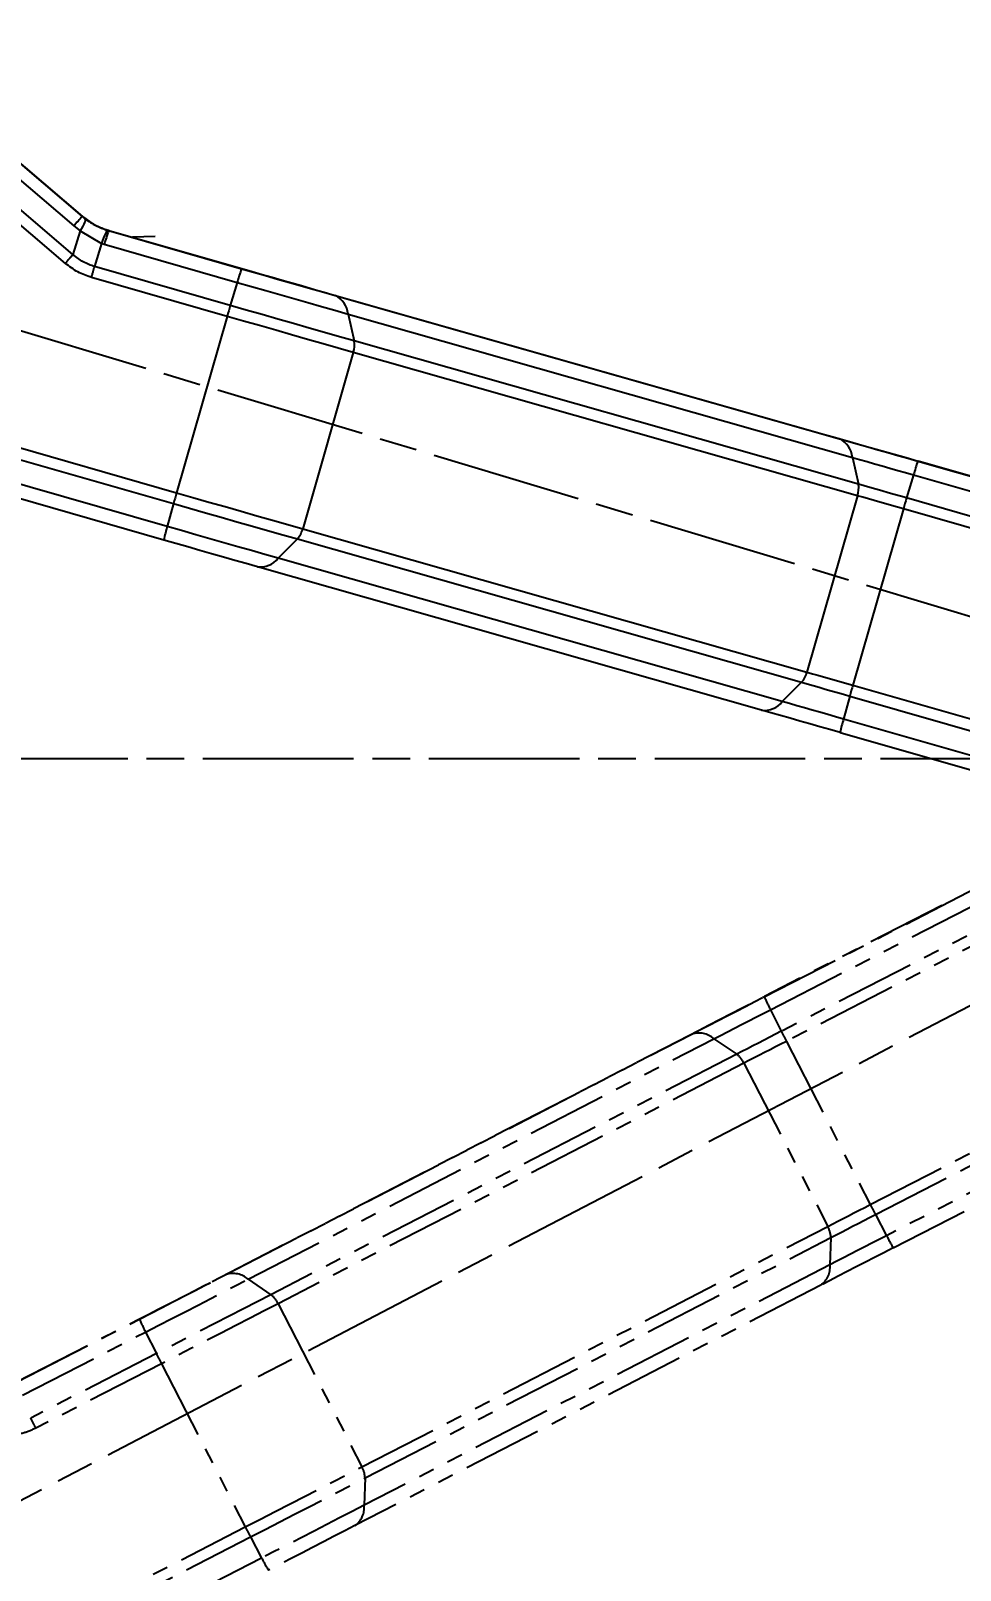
# Model space of a CAD drawing. Header units: millimetres. Extents: x 1890 to 4327, y 775 to 2498.
# Drawn here: x 3947.4 to 4021.4, y 1271.5 to 1394.3 of the extents above; entities that cross this region are included whole.
import ezdxf

# ---------------------------------------------------------------- set-up
doc = ezdxf.new("R2010")
doc.units = ezdxf.units.MM
doc.linetypes.add('AM_ISO08W050', pattern=[18, 12, -1.5, 3, -1.5])
doc.linetypes.add('PHANTOM', pattern=[12.7, 6.35, -1.27, 1.27, -1.27, 1.27, -1.27])
for name, color, linetype, lineweight in [('AM_5', 3, 'Continuous', 25), ('AM_7', 4, 'AM_ISO08W050', 25), ('标注', 3, 'Continuous', 13)]:
    doc.layers.add(name, color=color, linetype=linetype, lineweight=lineweight)
doc.styles.add('SLDTEXTSTYLE1', font='txt.shx', dxfattribs={"width": 0.7, "bigfont": 'gbcbig.shx'})
doc.dimstyles.new('SLDDIMSTYLE12$0', dxfattribs={"dimtxt": 12, "dimasz": 10, "dimexe": 0, "dimexo": 0.0625, "dimgap": 0.875, "dimtad": 1, "dimdec": 1, "dimlfac": 1.8, "dimrnd": 1e-09, "dimzin": 12, "dimdsep": 46, "dimtxsty": 'SLDTEXTSTYLE1', "dimcen": 0.09, "dimdle": 8.16, "dimclrd": 3, "dimclre": 3, "dimadec": 0, "dimazin": 3, "dimtfac": 1, "dimtdec": 1, "dimtofl": 0, "dimtmove": 0, "dimatfit": 3, "dimfxl": 0, "dimfrac": 2, "dimtolj": 1, "dimlwd": 5, "dimlwe": 5, "dimarcsym": 0})
doc.dimstyles.new('SLDDIMSTYLE12$2', dxfattribs={"dimtxt": 12, "dimasz": 10, "dimexe": 0, "dimexo": 0.0625, "dimgap": 0.875, "dimtad": 1, "dimdec": 1, "dimlfac": 1.8, "dimrnd": 1e-09, "dimzin": 12, "dimdsep": 46, "dimtxsty": 'SLDTEXTSTYLE1', "dimcen": 0.09, "dimdle": 8.16, "dimclrd": 3, "dimclre": 3, "dimadec": 0, "dimazin": 3, "dimtfac": 1, "dimtdec": 1, "dimtofl": 0, "dimtmove": 0, "dimatfit": 3, "dimfxl": 0, "dimfrac": 2, "dimtolj": 1, "dimlwd": 5, "dimlwe": 5, "dimarcsym": 0})

# ---------------------------------------------------------------- blocks, each defined once
blk = doc.blocks.new('*D70')
at = {"layer": 'Defpoints', "color": 0, "transparency": 16777216}
for p in [(3755.68, 1427.83), (3777.89, 1346.03), (4059.95, 1336.19), (4059.95, 1336.19), (3778.34, 1189.41)]:
    blk.add_point(p, dxfattribs=at)
at = {"layer": '标注', "color": 3, "linetype": 'Continuous', "lineweight": 5, "transparency": 16777216}
blk.add_arc((4059.95, 1336.19), 282.23, 165.2686, 205.498, dxfattribs=at)
at = {"layer": '标注', "color": 3, "transparency": 16777216}
for points in [[(3785.39, 1408.41), (3788.6, 1407.5), (3789.71, 1417.58)], [(3806.7, 1215.44), (3803.72, 1213.95), (3809.67, 1205.74)]]:
    blk.add_solid(points, dxfattribs=at)
at = {"layer": '标注', "color": 0, "transparency": 16777216, "insert": (3784.91, 1309.21), "char_height": 10, "attachment_point": 5, "rotation": 275.601, "style": 'SLDTEXTSTYLE1'}
blk.add_mtext('\\A1;60%%D', dxfattribs=at)
blk = doc.blocks.new('*D71')
at = {"layer": 'AM_5', "color": 3, "lineweight": 5, "transparency": 16777216}
blk.add_line((3809.38, 1336.22), (3807.93, 1336.22), dxfattribs=at)
at = {"layer": 'AM_5', "color": 3, "linetype": 'Continuous', "lineweight": 5, "transparency": 16777216}
blk.add_arc((4059.84, 1336.22), 251.91, 165.5129, 177.7254, dxfattribs=at)
at = {"layer": 'AM_5', "color": 3, "transparency": 16777216}
for points in [[(3814.33, 1399.69), (3817.54, 1398.79), (3818.63, 1408.87)], [(3809.79, 1346.18), (3806.46, 1346.25), (3807.93, 1336.22)]]:
    blk.add_solid(points, dxfattribs=at)
at = {"layer": 'Defpoints', "color": 0, "transparency": 16777216}
for p in [(3755.68, 1427.83), (3812.71, 1385.04), (3809.45, 1336.22), (4059.95, 1336.19), (4063.1, 1336.22)]:
    blk.add_point(p, dxfattribs=at)
at = {"layer": 'AM_5', "color": 0, "transparency": 16777216, "insert": (3803.82, 1373.94), "char_height": 12, "attachment_point": 5, "rotation": 81.6192, "style": 'SLDTEXTSTYLE1'}
blk.add_mtext('\\A1;15%%D', dxfattribs=at)
blk = doc.blocks.new('*D60')
at = {"layer": 'AM_5', "color": 3, "linetype": 'Continuous', "lineweight": 5, "transparency": 16777216}
for p, q in [((3823.02, 1408.79), (3840.44, 1466.65)), ((4067.87, 1398.15), (3850.02, 1463.76))]:
    blk.add_line(p, q, dxfattribs=at)
at = {"layer": 'AM_5', "color": 3, "lineweight": 5, "transparency": 16777216}
blk.add_line((4059.69, 1336.31), (4077.44, 1395.27), dxfattribs=at)
at = {"layer": 'AM_5', "color": 3, "transparency": 16777216}
for points in [[(3850.5, 1465.36), (3849.54, 1462.17), (3840.44, 1466.65)], [(4068.35, 1399.75), (4067.39, 1396.55), (4077.44, 1395.27)]]:
    blk.add_solid(points, dxfattribs=at)
at = {"layer": 'Defpoints', "color": 0, "transparency": 16777216}
for p in [(3840.44, 1466.65), (3823, 1408.73), (4059.67, 1336.25)]:
    blk.add_point(p, dxfattribs=at)
at = {"layer": 'AM_5', "color": 0, "transparency": 16777216, "insert": (3960.93, 1437.54), "char_height": 12, "attachment_point": 5, "rotation": 343.2384, "style": 'SLDTEXTSTYLE1'}
blk.add_mtext('\\A1;225', dxfattribs=at)

msp = doc.modelspace()

# ---------------------------------------------------------------- linework, layer by layer
at = {"color": 7, "linetype": 'Continuous', "lineweight": 25}
for p, q in [((3831.407, 1394.02), (3958.99, 1357.433)), ((3831.164, 1393.156), (3958.746, 1356.569)), ((3958.244, 1354.736), (3829.906, 1391.54)), ((3957.968, 1353.662), (3829.629, 1390.465)), ((3945.253, 1384.762), (3951.475, 1379.455)), ((3945.286, 1384.769), (3951.507, 1379.462)), ((3944.586, 1384.01), (3950.808, 1378.703)), ((3950.737, 1376.426), (3944.028, 1382.149)), ((3950.13, 1375.718), (3943.421, 1381.441)), ((3951.475, 1379.455), (3951.507, 1379.462)), ((3951.507, 1379.462), (3951.753, 1379.264)), ((3951.301, 1378.306), (3950.737, 1376.426)), ((3950.808, 1378.703), (3951.301, 1378.306)), ((3951.301, 1378.306), (3953.014, 1377.304)), ((3953.607, 1378.334), (3953.496, 1378.367)), ((3953.497, 1378.367), (3953.606, 1378.334)), ((3953.576, 1378.328), (3953.606, 1378.334)), ((3953.576, 1378.328), (3964.169, 1375.29)), ((3953.606, 1378.334), (3964.199, 1375.296)), ((3953.014, 1377.304), (3952.461, 1375.458)), ((3953.014, 1377.304), (3953.232, 1377.239)), ((3953.232, 1377.239), (3963.826, 1374.201)), ((3957.291, 1377.867), (3955.472, 1377.799)), ((3963.021, 1371.492), (3952.208, 1374.592)), ((3963.273, 1372.358), (3952.461, 1375.458)), ((3963.826, 1374.201), (3963.273, 1372.358)), ((3970.446, 1373.512), (4010.631, 1362.085)), ((3971.635, 1373.158), (4011.82, 1361.73)), ((3963.021, 1371.492), (3958.99, 1357.433)), ((3972.663, 1371.677), (3973.146, 1369.538)), ((3972.663, 1371.677), (4012.848, 1360.25)), ((4013.331, 1358.11), (3973.146, 1369.538)), ((3973.077, 1368.619), (3969.046, 1354.561)), ((4013.262, 1357.192), (3973.077, 1368.619)), ((4012.848, 1360.25), (4013.331, 1358.11)), ((4018.067, 1359.946), (4041.862, 1353.123)), ((4033.36, 1355.576), (4018.097, 1359.953)), ((4017.723, 1358.857), (4017.171, 1357.014)), ((4017.723, 1358.857), (4042.935, 1351.627)), ((4013.262, 1357.192), (4009.231, 1343.134)), ((3958.746, 1356.569), (3958.244, 1354.736)), ((4016.918, 1356.148), (4012.888, 1342.089)), ((4038.202, 1350.044), (4016.918, 1356.148)), ((4044.329, 1349.225), (4017.171, 1357.014)), ((3968.619, 1353.749), (3967.082, 1352.212)), ((3968.619, 1353.749), (4008.804, 1342.322)), ((3969.046, 1354.561), (4009.231, 1343.134)), ((4005.619, 1340.102), (3965.434, 1351.529)), ((4007.267, 1340.785), (3967.082, 1352.212)), ((4008.804, 1342.322), (4007.267, 1340.785)), ((4012.644, 1341.225), (4012.142, 1339.392)), ((4012.644, 1341.225), (4039.802, 1333.437)), ((4012.888, 1342.089), (4034.171, 1335.986)), ((4037.354, 1332.162), (4012.142, 1339.392)), ((4011.865, 1338.318), (4035.674, 1331.49))]:
    msp.add_line(p, q, dxfattribs=at)
at = {"color": 7, "linetype": 'PHANTOM', "lineweight": 25}
for p, q in [((4005.829, 1317.255), (4027.849, 1328.562)), ((4006.323, 1316.226), (4028.169, 1327.444)), ((4028.742, 1325.574), (4007.182, 1314.503)), ((4019.971, 1324.533), (4005.846, 1317.28)), ((4027.287, 1323.813), (4007.59, 1313.699)), ((4006.323, 1316.226), (4007.182, 1314.503)), ((3962.93, 1295.115), (4000.052, 1314.281)), ((3961.82, 1294.56), (3998.943, 1313.726)), ((3964.692, 1294.739), (4001.815, 1313.905)), ((4001.815, 1313.905), (4003.632, 1312.676)), ((4007.59, 1313.699), (4014.271, 1300.689)), ((4003.632, 1312.676), (3966.509, 1293.51)), ((4004.209, 1311.958), (3967.087, 1292.792)), ((4004.209, 1311.958), (4010.89, 1298.949)), ((4014.271, 1300.689), (4033.968, 1310.803)), ((4014.685, 1299.893), (4037.772, 1311.747)), ((4038.905, 1310.193), (4015.574, 1298.213)), ((4016.107, 1297.24), (4038.14, 1308.553)), ((4014.685, 1299.893), (4015.574, 1298.213)), ((3973.768, 1279.783), (4010.89, 1298.949)), ((3974.012, 1278.899), (4011.135, 1298.065)), ((4011.135, 1298.065), (4011.065, 1295.892)), ((4011.065, 1295.892), (3973.943, 1276.726)), ((3964.692, 1294.739), (3966.509, 1293.51)), ((4010.331, 1294.266), (3973.208, 1275.1)), ((3967.087, 1292.792), (3973.768, 1279.783)), ((3946.223, 1286.527), (3956.027, 1291.561)), ((3946.24, 1286.553), (3956.044, 1291.586)), ((3946.717, 1285.498), (3956.521, 1290.532)), ((3956.521, 1290.532), (3957.38, 1288.81)), ((3957.38, 1288.81), (3947.374, 1283.672)), ((3957.788, 1288.005), (3947.782, 1282.868)), ((3957.788, 1288.005), (3964.469, 1274.996)), ((3974.012, 1278.899), (3973.943, 1276.726)), ((3846.4, 1214.37), (3964.469, 1274.996)), ((3846.814, 1213.573), (3964.883, 1274.199)), ((3964.883, 1274.199), (3965.771, 1272.519)), ((3965.771, 1272.519), (3847.002, 1211.533))]:
    msp.add_line(p, q, dxfattribs=at)
at = {"color": 7, "linetype": 'Continuous', "lineweight": 25, "flags": 128}
for points in [[(3964.169, 1375.29), (3965.13, 1375.015), (3966.089, 1374.74), (3967.042, 1374.467), (3967.988, 1374.197), (3968.923, 1373.93), (3969.844, 1373.668), (3970.749, 1373.41), (3971.635, 1373.158)], [(3964.199, 1375.296), (3965.003, 1375.066), (3965.805, 1374.836), (3966.603, 1374.608), (3967.394, 1374.382), (3968.176, 1374.159), (3968.947, 1373.939), (3969.705, 1373.723), (3970.446, 1373.512)], [(3963.826, 1374.201), (3964.963, 1373.875), (3966.098, 1373.55), (3967.227, 1373.228), (3968.346, 1372.908), (3969.452, 1372.592), (3970.543, 1372.281), (3971.614, 1371.976), (3972.663, 1371.677)], [(3973.146, 1369.538), (3971.975, 1369.871), (3970.778, 1370.212), (3969.559, 1370.559), (3968.323, 1370.912), (3967.073, 1371.27), (3965.812, 1371.63), (3964.544, 1371.993), (3963.273, 1372.358)], [(3973.077, 1368.619), (3971.883, 1368.959), (3970.664, 1369.306), (3969.423, 1369.66), (3968.164, 1370.019), (3966.891, 1370.383), (3965.606, 1370.751), (3964.315, 1371.121), (3963.021, 1371.492)], [(4010.631, 1362.085), (4011.517, 1361.833), (4012.422, 1361.575), (4013.343, 1361.312), (4014.278, 1361.045), (4015.224, 1360.775), (4016.177, 1360.502), (4017.136, 1360.228), (4018.097, 1359.953)], [(4011.82, 1361.73), (4012.562, 1361.519), (4013.319, 1361.304), (4014.09, 1361.084), (4014.872, 1360.861), (4015.663, 1360.634), (4016.461, 1360.406), (4017.263, 1360.177), (4018.067, 1359.946)], [(4012.848, 1360.25), (4013.426, 1360.085), (4014.017, 1359.917), (4014.619, 1359.745), (4015.23, 1359.571), (4015.847, 1359.395), (4016.47, 1359.217), (4017.096, 1359.037), (4017.723, 1358.857)], [(3958.99, 1357.433), (3960.284, 1357.062), (3961.575, 1356.692), (3962.86, 1356.325), (3964.133, 1355.961), (3965.392, 1355.602), (3966.633, 1355.248), (3967.852, 1354.9), (3969.046, 1354.561)], [(4016.918, 1356.148), (4016.448, 1356.282), (4015.978, 1356.417), (4015.511, 1356.55), (4015.048, 1356.683), (4014.59, 1356.814), (4014.139, 1356.942), (4013.696, 1357.068), (4013.262, 1357.192)], [(4017.171, 1357.014), (4016.677, 1357.155), (4016.184, 1357.296), (4015.693, 1357.437), (4015.207, 1357.576), (4014.726, 1357.713), (4014.253, 1357.848), (4013.787, 1357.981), (4013.331, 1358.11)], [(3958.746, 1356.569), (3960.017, 1356.205), (3961.285, 1355.842), (3962.546, 1355.481), (3963.796, 1355.124), (3965.033, 1354.771), (3966.251, 1354.423), (3967.448, 1354.082), (3968.619, 1353.749)], [(3967.082, 1352.212), (3966.033, 1352.51), (3964.962, 1352.815), (3963.871, 1353.126), (3962.765, 1353.442), (3961.645, 1353.762), (3960.517, 1354.085), (3959.382, 1354.41), (3958.244, 1354.736)], [(3965.434, 1351.529), (3964.548, 1351.782), (3963.643, 1352.039), (3962.721, 1352.302), (3961.787, 1352.569), (3960.841, 1352.839), (3959.888, 1353.112), (3958.929, 1353.386), (3957.968, 1353.662)], [(4009.231, 1343.134), (4009.665, 1343.01), (4010.108, 1342.884), (4010.559, 1342.755), (4011.017, 1342.624), (4011.48, 1342.492), (4011.947, 1342.358), (4012.417, 1342.224), (4012.888, 1342.089)], [(4008.804, 1342.322), (4009.26, 1342.192), (4009.726, 1342.059), (4010.199, 1341.924), (4010.68, 1341.787), (4011.166, 1341.648), (4011.657, 1341.508), (4012.15, 1341.367), (4012.644, 1341.225)], [(4011.866, 1338.318), (4011.062, 1338.548), (4010.26, 1338.778), (4009.462, 1339.006), (4008.671, 1339.232), (4007.888, 1339.456), (4007.117, 1339.675), (4006.36, 1339.891), (4005.619, 1340.102)], [(4012.142, 1339.392), (4011.515, 1339.572), (4010.889, 1339.751), (4010.266, 1339.929), (4009.648, 1340.106), (4009.038, 1340.28), (4008.436, 1340.452), (4007.845, 1340.62), (4007.267, 1340.785)]]:
    msp.add_lwpolyline(points, dxfattribs=at)
at = {"color": 7, "linetype": 'PHANTOM', "lineweight": 25, "flags": 128}
for points in [[(3998.943, 1313.726), (3999.761, 1314.149), (4000.598, 1314.58), (4001.449, 1315.019), (4002.313, 1315.464), (4003.188, 1315.914), (4004.07, 1316.367), (4004.957, 1316.823), (4005.846, 1317.28)], [(4000.052, 1314.281), (4000.737, 1314.635), (4001.437, 1314.996), (4002.15, 1315.363), (4002.873, 1315.735), (4003.605, 1316.112), (4004.342, 1316.491), (4005.085, 1316.873), (4005.829, 1317.255)], [(4001.815, 1313.905), (4002.349, 1314.181), (4002.896, 1314.463), (4003.452, 1314.749), (4004.016, 1315.04), (4004.587, 1315.334), (4005.163, 1315.63), (4005.742, 1315.928), (4006.323, 1316.226)], [(4007.182, 1314.503), (4006.725, 1314.269), (4006.268, 1314.034), (4005.815, 1313.801), (4005.365, 1313.569), (4004.921, 1313.341), (4004.483, 1313.115), (4004.053, 1312.893), (4003.632, 1312.676)], [(4007.59, 1313.699), (4007.155, 1313.475), (4006.721, 1313.252), (4006.289, 1313.03), (4005.86, 1312.81), (4005.437, 1312.592), (4005.02, 1312.377), (4004.61, 1312.165), (4004.209, 1311.958)], [(4010.89, 1298.949), (4011.291, 1299.156), (4011.701, 1299.367), (4012.118, 1299.582), (4012.541, 1299.8), (4012.969, 1300.02), (4013.401, 1300.242), (4013.836, 1300.466), (4014.271, 1300.689)], [(4011.135, 1298.065), (4011.556, 1298.282), (4011.986, 1298.504), (4012.424, 1298.73), (4012.868, 1298.959), (4013.318, 1299.19), (4013.772, 1299.423), (4014.228, 1299.658), (4014.685, 1299.893)], [(4016.107, 1297.24), (4015.363, 1296.858), (4014.621, 1296.477), (4013.883, 1296.097), (4013.151, 1295.72), (4012.428, 1295.348), (4011.716, 1294.981), (4011.016, 1294.62), (4010.331, 1294.266)], [(4015.574, 1298.213), (4014.993, 1297.914), (4014.414, 1297.617), (4013.838, 1297.32), (4013.267, 1297.027), (4012.702, 1296.736), (4012.146, 1296.449), (4011.6, 1296.168), (4011.065, 1295.892)], [(3956.027, 1291.561), (3956.916, 1292.018), (3957.803, 1292.474), (3958.685, 1292.928), (3959.559, 1293.378), (3960.423, 1293.823), (3961.275, 1294.261), (3962.111, 1294.693), (3962.93, 1295.115)], [(3956.521, 1290.532), (3957.573, 1291.073), (3958.623, 1291.613), (3959.667, 1292.15), (3960.702, 1292.682), (3961.725, 1293.209), (3962.733, 1293.728), (3963.723, 1294.239), (3964.692, 1294.739)], [(3956.044, 1291.586), (3956.788, 1291.969), (3957.53, 1292.35), (3958.268, 1292.73), (3959, 1293.106), (3959.723, 1293.479), (3960.435, 1293.846), (3961.135, 1294.207), (3961.82, 1294.56)], [(3966.509, 1293.51), (3965.426, 1292.951), (3964.32, 1292.381), (3963.194, 1291.8), (3962.051, 1291.212), (3960.895, 1290.617), (3959.729, 1290.017), (3958.556, 1289.414), (3957.38, 1288.81)], [(3967.087, 1292.792), (3965.984, 1292.223), (3964.858, 1291.642), (3963.711, 1291.051), (3962.546, 1290.452), (3961.369, 1289.846), (3960.181, 1289.235), (3958.986, 1288.621), (3957.788, 1288.005)], [(3964.469, 1274.996), (3965.667, 1275.611), (3966.862, 1276.225), (3968.05, 1276.836), (3969.227, 1277.442), (3970.391, 1278.042), (3971.538, 1278.633), (3972.665, 1279.214), (3973.768, 1279.783)], [(3964.883, 1274.199), (3966.059, 1274.803), (3967.232, 1275.406), (3968.398, 1276.006), (3969.555, 1276.601), (3970.697, 1277.189), (3971.824, 1277.77), (3972.93, 1278.34), (3974.012, 1278.899)], [(3973.943, 1276.726), (3972.974, 1276.226), (3971.984, 1275.715), (3970.976, 1275.196), (3969.953, 1274.669), (3968.918, 1274.136), (3967.874, 1273.599), (3966.824, 1273.06), (3965.771, 1272.519)], [(3973.208, 1275.1), (3972.389, 1274.678), (3971.553, 1274.247), (3970.702, 1273.808), (3969.837, 1273.363), (3968.963, 1272.913), (3968.081, 1272.459), (3967.194, 1272.003), (3966.305, 1271.546)]]:
    msp.add_lwpolyline(points, dxfattribs=at)
at = {"color": 7, "linetype": 'Continuous', "lineweight": 25}
for centre, radius, start, end in [((3966.103, 1365.806), 20.007, 136.98231, 139.86093), ((3968.909, 1372.89), 16.269, 160.47233, 164.49361), ((3979.502, 1369.852), 16.269, 160.47233, 164.49361), ((3970.851, 1371.516), 1.819, 5.07762, 64.46165), ((4043.712, 1348.434), 83.921, 163.43713, 164.05307), ((3971.197, 1369.224), 1.975, 342.17658, 9.14397), ((4011.036, 1360.089), 1.819, 5.07766, 64.46203), ((4033.399, 1354.508), 16.268, 160.47228, 164.49364), ((4038.443, 1334.572), 82.676, 163.94748, 164.56969), ((4011.382, 1357.796), 1.975, 342.17656, 9.14413), ((4097.609, 1333.091), 83.921, 163.43713, 164.05307), ((3972.325, 1350.539), 14.692, 163.40044, 167.7271), ((3967.155, 1355.036), 1.95, 318.69224, 345.8928), ((3965.673, 1353.283), 1.77, 262.23993, 322.75953), ((4007.34, 1343.609), 1.95, 318.69201, 345.89284), ((4092.34, 1319.228), 82.676, 163.94748, 164.5697), ((4005.858, 1341.856), 1.77, 262.23993, 322.75953), ((4026.222, 1335.195), 14.692, 163.40041, 167.72716)]:
    msp.add_arc(centre, radius, start, end, dxfattribs=at)
at = {"color": 7, "linetype": 'PHANTOM', "lineweight": 25}
for centre, radius, start, end in [((4020.73, 1323.782), 16.268, 203.65312, 207.67448), ((4000.604, 1312.548), 1.819, 48.2585, 107.64287), ((4082.208, 1352.103), 83.921, 206.61797, 207.23391), ((4002.425, 1311.113), 1.975, 25.3574, 52.32497), ((4087.852, 1338.388), 82.676, 207.12832, 207.75054), ((4009.186, 1298.001), 1.95, 1.87285, 29.07368), ((4028.713, 1304.787), 14.692, 206.58125, 210.908), ((4009.305, 1295.709), 1.77, 305.42077, 5.94037), ((3963.481, 1293.382), 1.819, 48.25846, 107.64249), ((3965.302, 1291.947), 1.975, 25.35742, 52.32481), ((3970.928, 1298.088), 16.269, 203.65317, 207.67445), ((4032.406, 1326.41), 83.921, 206.61798, 207.23391), ((3972.063, 1278.835), 1.95, 1.87308, 29.07364), ((3972.182, 1276.543), 1.77, 305.42077, 5.94037), ((4038.05, 1312.695), 82.676, 207.12832, 207.75053), ((3978.911, 1279.093), 14.692, 206.58128, 210.90794)]:
    msp.add_arc(centre, radius, start, end, dxfattribs=at)
at = {"color": 7, "linetype": 'Continuous', "lineweight": 25}
for points, knots in [([(3951.721, 1379.257), (3951.726, 1379.192), (3951.736, 1379.063), (3951.446, 1378.558), (3951.301, 1378.306)], [0, 0, 0, 0, 0.5008043, 1, 1, 1, 1]), ([(3951.475, 1379.455), (3951.52, 1379.417), (3951.601, 1379.349), (3951.685, 1379.285), (3951.721, 1379.257)], [0, 0, 0, 0, 0.5576718, 1, 1, 1, 1]), ([(3951.721, 1379.257), (3951.996, 1379.067), (3952.537, 1378.693), (3953.16, 1378.47), (3953.467, 1378.36)], [0, 0, 0, 0, 0.5083155, 1, 1, 1, 1]), ([(3951.753, 1379.264), (3952.027, 1379.074), (3952.566, 1378.7), (3953.19, 1378.477), (3953.497, 1378.367)], [0, 0, 0, 0, 0.50800634, 1, 1, 1, 1]), ([(3953.467, 1378.36), (3953.43, 1378.316), (3953.357, 1378.226), (3953.128, 1377.611), (3953.014, 1377.304)], [0, 0, 0, 0, 0.5, 1, 1, 1, 1]), ([(3953.467, 1378.36), (3953.487, 1378.354), (3953.523, 1378.343), (3953.56, 1378.333), (3953.576, 1378.328)], [0, 0, 0, 0, 0.5601455, 1, 1, 1, 1]), ([(3952.208, 1374.592), (3951.839, 1374.721), (3951.085, 1374.983), (3950.452, 1375.47), (3950.13, 1375.718)], [0, 0, 0, 0, 0.4902935, 1, 1, 1, 1]), ([(3952.461, 1375.458), (3952.151, 1375.568), (3951.521, 1375.791), (3951.001, 1376.212), (3950.737, 1376.426)], [0, 0, 0, 0, 0.4914989, 1, 1, 1, 1])]:
    msp.add_open_spline(points, degree=3, knots=knots, dxfattribs=at)
for points in [[(3950.13, 1375.718), (3950.189, 1375.787), (3950.307, 1375.926), (3950.475, 1376.121), (3950.625, 1376.296), (3950.7, 1376.382), (3950.737, 1376.426)], [(3952.208, 1374.592), (3952.233, 1374.676), (3952.281, 1374.843), (3952.349, 1375.08), (3952.412, 1375.294), (3952.445, 1375.403), (3952.461, 1375.458)]]:
    msp.add_open_spline(points, degree=3, dxfattribs=at)
at = {"color": 7, "linetype": 'PHANTOM', "lineweight": 25}
msp.add_open_spline([(3947.782, 1282.868), (3947.743, 1282.945), (3947.663, 1283.1), (3947.551, 1283.32), (3947.451, 1283.519), (3947.399, 1283.621), (3947.374, 1283.672)], degree=3, dxfattribs=at)
msp.add_open_spline([(3947.782, 1282.868), (3947.425, 1282.709), (3946.696, 1282.384), (3945.901, 1282.306), (3945.496, 1282.266)], degree=3, knots=[0, 0, 0, 0, 0.4902935, 1, 1, 1, 1], dxfattribs=at)
at = {"layer": 'AM_7'}
for p, q in [((4059.949, 1336.187), (3755.681, 1427.829)), ((4059.949, 1336.187), (3778.336, 1189.413)), ((4063.097, 1336.219), (3809.445, 1336.219))]:
    msp.add_line(p, q, dxfattribs=at)

# ---------------------------------------------------------------- dimensions: what is measured, and where the dimension line sits
at = {"layer": 'AM_5'}
dim = msp.add_linear_dim(base=(3840.444, 1466.647), p1=(4059.668, 1336.246), p2=(3822.999, 1408.727), angle=163.23837, text='225', dimstyle='SLDDIMSTYLE12$0', override={"dimlfac": 1, "dimpost": ''}, dxfattribs=at)
dim.commit()
dim.dimension.update_dxf_attribs({"geometry": '*D60', "text_midpoint": (3960.926, 1437.54)})
dim = msp.add_angular_dim_2l(base=(3812.706, 1385.039), line1=((4059.949, 1336.187), (3755.681, 1427.829)), line2=((4063.097, 1336.219), (3809.445, 1336.219)), text='15%%D', dimstyle='SLDDIMSTYLE12$2', override={"dimlfac": 1, "dimpost": ''}, dxfattribs=at)
dim.commit()
dim.dimension.update_dxf_attribs({"geometry": '*D71', "text_midpoint": (3803.818, 1373.938)})
at = {"layer": '标注'}
dim = msp.add_angular_dim_2l(base=(3777.889, 1346.029), line1=((4059.949, 1336.187), (3755.681, 1427.829)), line2=((4059.949, 1336.187), (3778.336, 1189.413)), text='60%%D', dimstyle='SLDDIMSTYLE12$2', override={"dimtxt": 10, "dimadec": 3, "dimtdec": 3, "dimtzin": 0}, dxfattribs=at)
dim.commit()
dim.dimension.update_dxf_attribs({"geometry": '*D70', "text_midpoint": (3779.065, 1308.641), "dimtype": 162})

doc.saveas('drawing.dxf')
